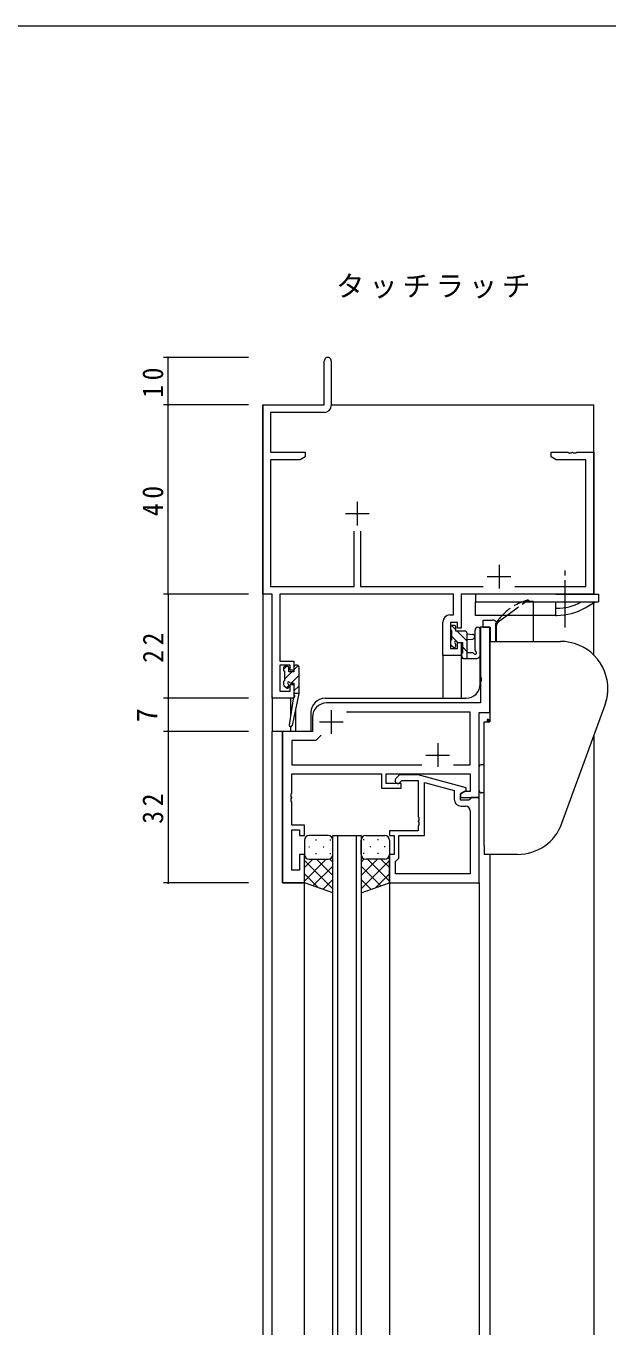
# Model space of a CAD drawing. Units: millimetres on the paper. Extents: x -397 to 397, y -282 to 282.
# Drawn here: x -188.6 to -65.5, y 2.8 to 279.3 of the extents above; entities that cross this region are included whole.
import ezdxf
from ezdxf.enums import TextEntityAlignment as Align

# ---------------------------------------------------------------- set-up
doc = ezdxf.new("R2010")
doc.units = ezdxf.units.MM
doc.linetypes.add('USER2', pattern=[13, 10, -1, 1, -1])
doc.linetypes.add('USER4', pattern=[4, 3, -1])
for name, color, linetype, lineweight in [('0-1_YKK_ZWAK', 7, 'Continuous', 18), ('0-3_YKK_11', 7, 'Continuous', 18), ('0-4_YKK_12', 2, 'Continuous', 18), ('0-5_YKK_13', 4, 'Continuous', 18), ('0-6_YKK_D', 6, 'Continuous', 18)]:
    doc.layers.add(name, color=color, linetype=linetype, lineweight=lineweight)
doc.layers.add('0-2_USER1', color=7, linetype='Continuous')
doc.styles.add('ＭＳ ゴシック', font='')
doc.styles.get('ＭＳ ゴシック').set_extended_font_data('MS Gothic')

msp = doc.modelspace()

# ---------------------------------------------------------------- linework, layer by layer
at = {"layer": '0-1_YKK_ZWAK'}
msp.add_line((376.092, 279.312), (-393.908, 279.312), dxfattribs=at)
at = {"layer": '0-3_YKK_11'}
for p, q in [((-125.54, 199.312), (-125.54, 208.562)), ((-124.04, 208.562), (-124.04, 199.182)), ((-138.54, 199.312), (-125.54, 199.312)), ((-138.54, 159.312), (-138.54, 199.312)), ((-136.91, 197.682), (-136.91, 189.312)), ((-125.54, 197.682), (-136.91, 197.682)), ((-136.91, 189.312), (-129.54, 189.312)), ((-129.54, 188.312), (-130.632, 187.682)), ((-129.54, 189.312), (-129.54, 188.312)), ((-77.54, 189.312), (-73.999, 189.312)), ((-77.54, 188.312), (-77.54, 189.312)), ((-76.449, 187.682), (-77.54, 188.312)), ((-73.999, 189.312), (-73.815, 189.192)), ((-73.815, 189.192), (-73.265, 189.192)), ((-73.265, 189.192), (-73.082, 189.312)), ((-73.082, 189.312), (-72.999, 189.312)), ((-72.999, 189.312), (-72.815, 189.192)), ((-72.815, 189.192), (-72.265, 189.192)), ((-72.265, 189.192), (-72.082, 189.312)), ((-72.082, 189.312), (-68.54, 189.312)), ((-68.54, 189.312), (-68.54, 159.312)), ((-136.91, 187.682), (-136.91, 160.942)), ((-130.632, 187.682), (-136.91, 187.682)), ((-70.17, 187.682), (-76.449, 187.682)), ((-70.17, 160.942), (-70.17, 187.682)), ((-118.54, 178.812), (-118.54, 173.812)), ((-121.04, 176.312), (-116.04, 176.312)), ((-119.19, 160.942), (-119.19, 172.612)), ((-117.89, 172.612), (-117.89, 160.942)), ((-88.54, 165.512), (-88.54, 160.512)), ((-136.91, 160.942), (-119.19, 160.942)), ((-117.89, 160.942), (-91.891, 160.942)), ((-91.04, 163.012), (-86.04, 163.012)), ((-85.19, 160.942), (-70.17, 160.942)), ((-136.54, 159.312), (-138.54, 159.312)), ((-136.54, 137.312), (-136.54, 159.312)), ((-134.91, 159.312), (-134.91, 145.112)), ((-98.17, 159.312), (-134.91, 159.312)), ((-98.17, 154.912), (-98.17, 159.312)), ((-96.54, 159.312), (-96.54, 152.112)), ((-68.54, 159.312), (-96.54, 159.312)), ((-98.94, 154.912), (-98.17, 154.912)), ((-100.44, 146.312), (-100.44, 153.412)), ((-98.81, 153.282), (-98.81, 147.812)), ((-97.34, 153.282), (-98.81, 153.282)), ((-97.34, 152.112), (-97.34, 153.282)), ((-96.54, 152.112), (-97.34, 152.112)), ((-92.47, 152.312), (-92.47, 141.771)), ((-90.54, 152.312), (-92.47, 152.312)), ((-90.54, 134.312), (-90.54, 152.312)), ((-98.81, 147.812), (-97.34, 147.812)), ((-97.34, 149.112), (-96.54, 149.112)), ((-97.34, 147.812), (-97.34, 149.112)), ((-96.54, 149.112), (-96.54, 146.312)), ((-134.91, 145.112), (-131.94, 145.112)), ((-134.91, 144.312), (-134.91, 138.812)), ((-132.74, 144.312), (-134.91, 144.312)), ((-132.74, 143.212), (-132.74, 144.312)), ((-131.94, 145.112), (-131.94, 143.212)), ((-96.54, 146.312), (-100.44, 146.312)), ((-131.94, 143.212), (-132.74, 143.212)), ((-92.47, 141.771), (-92.35, 141.587)), ((-92.35, 141.037), (-92.47, 140.854)), ((-92.35, 141.587), (-92.35, 141.037)), ((-134.91, 138.812), (-132.74, 138.812)), ((-132.74, 140.212), (-131.94, 140.212)), ((-132.74, 138.812), (-132.74, 140.212)), ((-131.94, 140.212), (-131.94, 137.312)), ((-92.47, 140.854), (-92.47, 136.312)), ((-131.94, 137.312), (-136.54, 137.312)), ((-92.47, 136.312), (-125.04, 136.312)), ((-128.04, 133.312), (-128.04, 130.312)), ((-124.04, 134.812), (-124.04, 129.812)), ((-94.67, 134.382), (-120.801, 134.382)), ((-94.67, 123.242), (-94.67, 134.382)), ((-92.74, 134.312), (-90.54, 134.312)), ((-92.74, 116.312), (-92.74, 134.312)), ((-134.34, 130.312), (-134.34, 98.312)), ((-128.04, 130.312), (-134.34, 130.312)), ((-126.54, 132.312), (-121.54, 132.312)), ((-132.41, 128.382), (-132.41, 123.242)), ((-127.34, 128.382), (-132.41, 128.382)), ((-126.182, 129.541), (-127.34, 128.382)), ((-126.182, 129.541), (-127.34, 128.382)), ((-101.54, 127.812), (-101.54, 122.812)), ((-104.04, 125.312), (-99.04, 125.312)), ((-132.41, 123.242), (-104.891, 123.242)), ((-98.19, 123.242), (-94.67, 123.242)), ((-132.41, 121.312), (-113.44, 121.312)), ((-132.41, 117.271), (-132.41, 121.312)), ((-113.44, 121.312), (-113.44, 118.312)), ((-112.44, 121.312), (-94.67, 121.312)), ((-112.44, 119.312), (-112.44, 121.312)), ((-109.24, 119.312), (-112.44, 119.312)), ((-109.589, 121.112), (-110.365, 120.337)), ((-105.644, 121.112), (-109.589, 121.112)), ((-109.516, 119.488), (-109.092, 119.912)), ((-109.24, 118.312), (-109.24, 119.312)), ((-109.092, 119.912), (-105.64, 119.912)), ((-95.54, 118.405), (-105.644, 121.112)), ((-105.64, 119.912), (-105.64, 112.271)), ((-104.34, 119.521), (-98.04, 117.833)), ((-104.34, 108.312), (-104.34, 119.521)), ((-94.67, 121.312), (-94.67, 117.612)), ((-132.53, 117.087), (-132.41, 117.271)), ((-132.53, 116.537), (-132.53, 117.087)), ((-132.41, 116.354), (-132.53, 116.537)), ((-132.53, 116.087), (-132.41, 116.271)), ((-132.41, 116.271), (-132.41, 116.354)), ((-113.44, 118.312), (-109.24, 118.312)), ((-98.04, 117.833), (-98.04, 116.012)), ((-96.74, 117.112), (-95.54, 117.805)), ((-95.874, 117.612), (-96.74, 117.112)), ((-96.74, 117.112), (-96.74, 116.312)), ((-96.74, 115.812), (-96.74, 117.112)), ((-96.74, 116.312), (-92.74, 116.312)), ((-94.67, 117.612), (-95.874, 117.612)), ((-95.54, 117.805), (-95.54, 118.405)), ((-94.44, 116.312), (-94.74, 116.012)), ((-92.74, 116.312), (-94.44, 116.312)), ((-92.74, 98.312), (-92.74, 116.312)), ((-132.53, 115.537), (-132.53, 116.087)), ((-132.41, 115.354), (-132.53, 115.537)), ((-132.41, 110.512), (-132.41, 115.354)), ((-94.94, 115.812), (-96.74, 115.812)), ((-96.54, 114.512), (-95.67, 114.512)), ((-94.74, 116.012), (-94.94, 115.812)), ((-94.67, 113.512), (-94.67, 100.242)), ((-105.64, 112.271), (-105.52, 112.087)), ((-105.52, 111.537), (-105.64, 111.354)), ((-105.64, 111.354), (-105.64, 111.271)), ((-105.64, 111.271), (-105.52, 111.087)), ((-105.52, 112.087), (-105.52, 111.537)), ((-105.52, 111.087), (-105.52, 110.537)), ((-129.74, 110.512), (-132.41, 110.512)), ((-132.41, 109.512), (-130.74, 109.512)), ((-132.41, 101.012), (-132.41, 109.512)), ((-130.74, 109.512), (-130.74, 108.312)), ((-130.74, 108.312), (-129.74, 108.312)), ((-129.74, 108.312), (-129.74, 110.512)), ((-111.74, 109.312), (-111.74, 108.312)), ((-105.64, 109.312), (-111.74, 109.312)), ((-111.74, 108.312), (-110.74, 108.312)), ((-110.74, 108.312), (-110.74, 104.312)), ((-109.74, 108.312), (-104.34, 108.312)), ((-109.74, 103.512), (-109.74, 108.312)), ((-105.52, 110.537), (-105.64, 110.354)), ((-105.64, 110.354), (-105.64, 109.312)), ((-130.74, 104.312), (-130.74, 101.012)), ((-129.74, 104.312), (-130.74, 104.312)), ((-129.74, 98.312), (-129.74, 104.312)), ((-111.74, 104.312), (-111.74, 98.312)), ((-110.74, 104.312), (-111.74, 104.312)), ((-110.44, 102.812), (-110.24, 103.012)), ((-110.44, 100.242), (-110.44, 102.812)), ((-110.24, 103.012), (-109.74, 103.512)), ((-130.74, 101.012), (-132.41, 101.012)), ((-94.67, 100.242), (-110.44, 100.242)), ((-94.67, 100.242), (-110.44, 100.242)), ((-134.34, 98.312), (-129.74, 98.312)), ((-111.74, 98.312), (-92.74, 98.312))]:
    msp.add_line(p, q, dxfattribs=at)
for centre, radius, start, end in [((-124.79, 208.562), 0.75, 359.99999, 180.00001), ((-125.54, 199.182), 1.5, 270.00001, 359.99999), ((-98.94, 153.412), 1.5, 90.00001, 179.99999), ((-125.04, 133.312), 3, 90.00001, 179.99999), ((-109.94, 119.912), 0.6, 134.99999, 315.00001), ((-96.54, 116.012), 1.5, 180.00001, 269.99999), ((-95.67, 113.512), 1, 0.00001, 89.99999)]:
    msp.add_arc(centre, radius, start, end, dxfattribs=at)
at = {"layer": '0-4_YKK_12'}
for p, q in [((-138.54, 199.312), (-138.54, 2.812)), ((-138.54, 199.312), (-125.827, 199.312)), ((-124.04, 199.312), (-68.54, 199.312)), ((-68.54, 159.312), (-68.54, 199.312)), ((-68.54, 146.46), (-68.54, 157.652)), ((-92.54, 140.312), (-92.54, 152.312)), ((-90.54, 152.312), (-92.54, 152.312)), ((-90.54, 152.312), (-90.54, 132.319)), ((-100.44, 146.312), (-100.44, 137.312)), ((-96.54, 146.312), (-100.44, 146.312)), ((-96.54, 146.312), (-96.54, 137.312)), ((-136.54, 137.612), (-136.54, 130.312)), ((-132.64, 137.312), (-136.54, 137.312)), ((-132.64, 137.312), (-132.64, 133.656)), ((-125.34, 137.312), (-95.54, 137.312)), ((-136.54, 2.812), (-136.54, 130.312)), ((-134.34, 98.312), (-134.34, 130.312)), ((-132.64, 131.314), (-132.64, 130.312)), ((-68.54, 129.313), (-68.54, 2.812)), ((-123.74, 108.313), (-117.74, 108.313)), ((-123.74, 2.812), (-123.74, 108.313)), ((-122.74, 108.313), (-122.74, 2.812)), ((-118.74, 2.812), (-118.74, 108.313)), ((-117.74, 108.313), (-117.74, 2.812)), ((-90.54, 104.316), (-90.54, 2.812)), ((-129.74, 98.312), (-134.34, 98.312)), ((-129.74, 2.812), (-129.74, 98.312)), ((-111.74, 98.612), (-111.74, 2.812)), ((-99.74, 98.312), (-92.74, 98.312)), ((-92.74, 98.312), (-92.74, 2.812))]:
    msp.add_line(p, q, dxfattribs=at)
msp.add_lwpolyline([(-128.34, 134.312), (-128.34, 130.312), (-136.54, 130.312)], dxfattribs=at)
for centre, start, end in [((-95.54, 140.312), 270, 0), ((-125.34, 134.312), 90, 180)]:
    msp.add_arc(centre, 3, start, end, dxfattribs=at)
at = {"layer": '0-5_YKK_13', "linetype": 'USER2'}
msp.add_line((-74.543, 152.281), (-74.543, 164.411), dxfattribs=at)
at = {"layer": '0-5_YKK_13'}
for p, q in [((-76.54, 159.312), (-93.54, 159.312)), ((-93.54, 159.312), (-93.54, 157.652)), ((-93.54, 157.652), (-76.54, 157.652)), ((-93.54, 156.312), (-93.54, 157.652)), ((-76.54, 159.312), (-67.54, 159.312)), ((-76.54, 157.652), (-71.226, 157.652)), ((-76.54, 156.313), (-76.54, 157.652)), ((-71.226, 157.652), (-68.194, 157.652)), ((-70.36, 156.42), (-68.194, 157.652)), ((-68.194, 157.652), (-67.54, 157.652)), ((-67.54, 159.312), (-67.54, 157.652)), ((-93.54, 154.812), (-93.54, 156.312)), ((-76.54, 156.313), (-76.358, 156.313)), ((-76.54, 156.312), (-76.54, 156.313)), ((-76.54, 154.812), (-76.54, 156.312)), ((-98.81, 152.412), (-98.81, 151.912)), ((-98.615, 152.693), (-97.71, 151.789)), ((-98.01, 152.712), (-98.51, 152.712)), ((-97.71, 151.512), (-97.71, 152.412)), ((-89.34, 154.812), (-93.54, 154.812)), ((-91.92, 153.808), (-89.92, 153.808)), ((-91.92, 152.308), (-91.92, 153.808)), ((-80.34, 154.812), (-89.34, 154.812)), ((-89.34, 153.022), (-89.34, 149.319)), ((-89.14, 152.621), (-89.14, 149.319)), ((-88.738, 153.423), (-86.876, 154.812)), ((-81.34, 154.812), (-81.34, 149.319)), ((-76.54, 154.812), (-80.34, 154.812)), ((-76.54, 154.812), (-76.36, 154.812)), ((-98.81, 149.412), (-98.81, 148.812)), ((-98.61, 151.712), (-98.61, 149.612)), ((-98.61, 150.444), (-97.281, 149.114)), ((-95.81, 151.512), (-97.71, 151.512)), ((-97.434, 151.512), (-95.31, 149.389)), ((-95.31, 145.712), (-95.31, 151.012)), ((-95.31, 150.912), (-94.166, 150.81)), ((-95.31, 149.712), (-94.166, 149.814)), ((-93.64, 147.448), (-93.64, 151.696)), ((-92.44, 146.517), (-92.44, 151.696)), ((-90.54, 149.319), (-75.54, 149.319)), ((-90.54, 147.419), (-90.54, 149.319)), ((-98.723, 148.6), (-98.223, 148.1)), ((-97.71, 148.312), (-97.71, 148.651)), ((-97.249, 149.112), (-96.31, 149.112)), ((-96.51, 146.612), (-96.51, 146.012)), ((-96.31, 149.112), (-96.31, 146.812)), ((-96.31, 148.144), (-95.31, 147.144)), ((-94.13, 146.912), (-95.31, 146.912)), ((-90.54, 147.419), (-90.54, 132.319)), ((-133.523, 144.012), (-134.14, 143.395)), ((-133.34, 144.012), (-133.84, 144.012)), ((-131.048, 144.242), (-131.94, 143.35)), ((-131.94, 144.012), (-131.94, 142.912)), ((-131.24, 144.312), (-131.64, 144.312)), ((-130.94, 144.012), (-130.94, 138.314)), ((-96.51, 146.099), (-96.124, 145.712)), ((-96.21, 145.712), (-93.248, 145.712)), ((-92.508, 146.328), (-92.86, 145.896)), ((-134.14, 143.712), (-134.14, 143.212)), ((-133.94, 143.012), (-133.94, 141.012)), ((-132.378, 142.912), (-133.94, 141.35)), ((-133.04, 142.912), (-133.04, 143.712)), ((-131.94, 142.912), (-133.04, 142.912)), ((-130.94, 142.105), (-132.533, 140.512)), ((-134.14, 140.812), (-134.14, 140.212)), ((-134.053, 140), (-133.553, 139.5)), ((-133.04, 140.005), (-133.549, 139.496)), ((-133.04, 139.712), (-133.04, 140.051)), ((-132.579, 140.512), (-131.94, 140.512)), ((-130.94, 138.314), (-132.347, 131.553)), ((-131.94, 138.314), (-131.955, 138.227)), ((-131.94, 140.512), (-131.94, 138.314)), ((-130.94, 139.86), (-131.94, 138.86)), ((-130.94, 138.314), (-131.94, 138.314)), ((-132.114, 137.2), (-132.937, 131.658)), ((-75.243, 110.896), (-66.143, 135.898)), ((-131.64, 134.949), (-131.64, 130.312)), ((-91.04, 132.816), (-91.04, 132.319)), ((-90.79, 132.816), (-91.04, 132.816)), ((-90.79, 132.816), (-90.54, 132.566)), ((-90.79, 132.816), (-90.79, 132.319)), ((-91.74, 132.319), (-90.54, 132.319)), ((-91.74, 106.216), (-91.74, 132.319)), ((-92.74, 117.816), (-92.74, 122.816)), ((-92.24, 123.316), (-91.74, 123.316)), ((-91.74, 117.316), (-92.24, 117.316)), ((-124.74, 108.312), (-128.74, 108.312)), ((-116.74, 108.312), (-112.74, 108.312)), ((-129.74, 107.312), (-129.74, 104.312)), ((-128.82, 105.949), (-128.62, 105.949)), ((-127.405, 107.364), (-127.205, 107.364)), ((-125.79, 105.949), (-125.59, 105.949)), ((-124.375, 107.364), (-124.175, 107.364)), ((-123.74, 104.312), (-123.74, 107.312)), ((-117.74, 104.312), (-117.74, 107.312)), ((-117.105, 107.364), (-117.305, 107.364)), ((-115.69, 105.949), (-115.89, 105.949)), ((-114.075, 107.364), (-114.275, 107.364)), ((-112.66, 105.949), (-112.86, 105.949)), ((-111.74, 107.312), (-111.74, 104.312)), ((-91.74, 106.219), (-91.74, 104.319)), ((-129.74, 98.312), (-129.74, 104.312)), ((-125.12, 103.313), (-129.74, 98.692)), ((-127.949, 103.312), (-129.74, 101.521)), ((-129.74, 103.044), (-123.74, 97.044)), ((-128.74, 103.312), (-125.14, 103.312)), ((-128.34, 103.312), (-124.74, 103.312)), ((-127.405, 104.534), (-127.205, 104.534)), ((-127.18, 103.312), (-123.74, 99.873)), ((-124.408, 103.369), (-123.74, 102.701)), ((-124.375, 104.534), (-124.175, 104.534)), ((-123.74, 96.169), (-123.74, 104.312)), ((-117.74, 104.312), (-117.74, 96.169)), ((-117.072, 103.369), (-117.74, 102.701)), ((-114.301, 103.312), (-117.74, 99.872)), ((-111.74, 103.044), (-117.74, 97.044)), ((-117.105, 104.534), (-117.305, 104.534)), ((-113.14, 103.312), (-116.74, 103.312)), ((-116.361, 103.313), (-111.74, 98.692)), ((-112.74, 103.312), (-116.34, 103.312)), ((-114.075, 104.534), (-114.275, 104.534)), ((-113.532, 103.312), (-111.74, 101.521)), ((-111.74, 98.312), (-111.74, 104.312)), ((-84.64, 104.316), (-91.74, 104.316)), ((-129.74, 100.216), (-126.78, 97.255)), ((-123.74, 101.864), (-127.936, 97.668)), ((-117.74, 101.864), (-113.545, 97.668)), ((-111.74, 100.216), (-114.701, 97.255)), ((-123.74, 96.169), (-129.74, 98.312)), ((-123.74, 99.035), (-125.852, 96.924)), ((-117.74, 99.035), (-115.629, 96.924)), ((-117.74, 96.169), (-111.74, 98.312))]:
    msp.add_line(p, q, dxfattribs=at)
at = {"layer": '0-5_YKK_13', "linetype": 'USER4'}
for p, q in [((-86.876, 154.812), (-83.106, 157.624)), ((-82.34, 158.02), (-82.637, 158.02)), ((-82.34, 157.823), (-82.508, 157.823)), ((-82.34, 158.02), (-82.34, 157.823)), ((-82.34, 157.823), (-81.34, 157.823)), ((-81.34, 157.823), (-81.34, 154.812))]:
    msp.add_line(p, q, dxfattribs=at)
at = {"layer": '0-5_YKK_13'}
for points in [[(-91.92, 152.308), (-90.42, 152.308), (-90.42, 149.319)], [(-90.42, 151.808), (-90.54, 151.808), (-90.54, 136.908)]]:
    msp.add_lwpolyline(points, dxfattribs=at)
at = {"layer": '0-5_YKK_13', "linetype": 'USER4'}
for centre, radius, start, end in [((-79.265, 146.503), 12, 106.31998, 136.17915), ((-82.508, 156.823), 1, 90, 126.72349)]:
    msp.add_arc(centre, radius, start, end, dxfattribs=at)
at = {"layer": '0-5_YKK_13'}
for centre, radius, start, end in [((-76.358, 166.813), 10.5, 270, 299.25828), ((-76.36, 166.812), 12, 270, 300.00179), ((-98.51, 152.412), 0.3, 90, 180), ((-98.01, 152.412), 0.3, 0, 90), ((-93.04, 151.696), 0.6, 360, 180), ((-89.92, 152.808), 1, 34.85284, 90), ((-79.265, 146.503), 12, 136.17915, 147.09679), ((-88.14, 152.621), 1, 126.72349, 180), ((-98.61, 151.912), 0.2, 180, 270), ((-98.61, 149.412), 0.2, 90, 180), ((-97.71, 149.112), 0.25, 33.05573, 236.94427), ((-95.81, 151.012), 0.5, 0, 90), ((-94.21, 150.312), 0.5, 275.09207, 84.90793), ((-75.54, 139.319), 10, 359.16618, 90), ((-98.51, 148.812), 0.3, 180, 225), ((-98.01, 148.312), 0.3, 225, 0), ((-98.01, 148.651), 0.3, 0, 56.94427), ((-97.249, 149.412), 0.3, 213.05573, 270), ((-96.31, 146.612), 0.2, 90, 180), ((-94.13, 146.612), 0.3, 30, 90), ((-93.61, 146.912), 0.3, 210, 63.25632), ((-93.34, 147.448), 0.3, 180, 243.25632), ((-133.84, 143.712), 0.3, 90, 180), ((-133.34, 143.712), 0.3, 0, 90), ((-131.64, 144.012), 0.3, 90, 180), ((-131.24, 144.012), 0.3, 0, 90), ((-96.21, 146.012), 0.3, 180, 270), ((-93.248, 146.212), 0.5, 270, 320.76546), ((-92.74, 146.517), 0.3, 320.76546, 360), ((-133.94, 143.212), 0.2, 180, 270), ((-133.94, 140.812), 0.2, 90, 180), ((-133.84, 140.212), 0.3, 180, 225), ((-133.34, 139.712), 0.3, 225, 0), ((-133.04, 140.512), 0.25, 33.05573, 236.94427), ((-133.34, 140.051), 0.3, 0, 56.94427), ((-132.579, 140.812), 0.3, 213.05573, 270), ((-75.54, 139.319), 10, 340.00009, 360), ((-75.54, 139.319), 10, 340.00009, 359.16618), ((-131.817, 137.156), 0.3, 111.55064, 171.55064), ((-131.658, 138.179), 0.3, 170.80246, 230.80246), ((-132.038, 137.714), 0.3, 291.55064, 50.80246), ((-132.64, 131.614), 0.3, 171.55064, 348.25019), ((-92.24, 122.816), 0.5, 90, 180), ((-92.24, 117.816), 0.5, 180, 270), ((-84.64, 114.316), 10, 270, 340.00009), ((-128.74, 107.312), 1, 90, 180), ((-124.74, 107.312), 1, 0, 90), ((-116.74, 107.312), 1, 90, 180), ((-112.74, 107.312), 1, 0, 90), ((-128.74, 104.312), 1, 180, 270), ((-128.74, 104.312), 1, 180, 270), ((-124.74, 104.312), 1, 270, 0), ((-124.74, 104.312), 1, 270, 0), ((-116.74, 104.312), 1, 180, 270), ((-116.74, 104.312), 1, 180, 270), ((-112.74, 104.312), 1, 270, 0), ((-112.74, 104.312), 1, 270, 0)]:
    msp.add_arc(centre, radius, start, end, dxfattribs=at)
at = {"layer": '0-6_YKK_D'}
for p, q in [((-141.54, 209.312), (-159.54, 209.312)), ((-158.54, 199.312), (-158.54, 209.312)), ((-141.54, 199.312), (-159.54, 199.312)), ((-141.54, 199.312), (-159.54, 199.312)), ((-158.54, 159.312), (-158.54, 199.312)), ((-141.54, 159.312), (-159.54, 159.312)), ((-141.54, 159.312), (-159.54, 159.312)), ((-158.54, 159.312), (-158.54, 137.312)), ((-141.54, 137.312), (-159.54, 137.312)), ((-141.54, 137.312), (-159.54, 137.312)), ((-158.54, 137.312), (-158.54, 130.312)), ((-141.54, 130.312), (-159.54, 130.312)), ((-141.54, 130.312), (-159.54, 130.312)), ((-158.54, 130.312), (-158.54, 98.312)), ((-141.54, 98.312), (-159.54, 98.312))]:
    msp.add_line(p, q, dxfattribs=at)
for centre, start, end in [((-158.54, 209.312), 90, 270), ((-158.54, 209.312), 270, 90), ((-158.54, 199.312), 90, 270), ((-158.54, 199.312), 90, 270), ((-158.54, 199.312), 270, 90), ((-158.54, 199.312), 270, 90), ((-158.54, 159.312), 90, 270), ((-158.54, 159.312), 90, 270), ((-158.54, 159.312), 270, 90), ((-158.54, 159.312), 270, 90), ((-158.54, 137.312), 90, 270), ((-158.54, 137.312), 90, 270), ((-158.54, 137.312), 270, 90), ((-158.54, 137.312), 270, 90), ((-158.54, 130.312), 90, 270), ((-158.54, 130.312), 90, 270), ((-158.54, 130.312), 270, 90), ((-158.54, 130.312), 270, 90), ((-158.54, 98.312), 90, 270), ((-158.54, 98.312), 270, 90)]:
    msp.add_arc(centre, 0.106, start, end, dxfattribs=at)

# ---------------------------------------------------------------- texts
at = {"layer": '0-2_USER1', "insert": (-123.037, 221.769), "char_height": 4.399, "attachment_point": 7, "style": 'ＭＳ ゴシック'}
msp.add_mtext('\\T1.17;タッチラッチ', dxfattribs=at)
at = {"layer": '0-6_YKK_D', "color": 7, "style": 'ＭＳ ゴシック'}
msp.add_text('7', height=4.399, rotation=90, dxfattribs=at).set_placement((-159.54, 132.212), align=Align.BOTTOM_LEFT)
at = {"layer": '0-6_YKK_D', "color": 7, "char_height": 4.399, "attachment_point": 7, "rotation": 90, "style": 'ＭＳ ゴシック'}
for s, insert in [('\\T1.37;\\W0.9;10', (-159.54, 200.792)), ('\\T1.37;\\W0.9;40', (-159.54, 175.792)), ('\\T1.37;\\W0.9;22', (-159.54, 144.792)), ('\\T1.37;\\W0.9;32', (-159.54, 110.792))]:
    msp.add_mtext(s, dxfattribs=dict(at, insert=insert))

doc.saveas('drawing.dxf')
